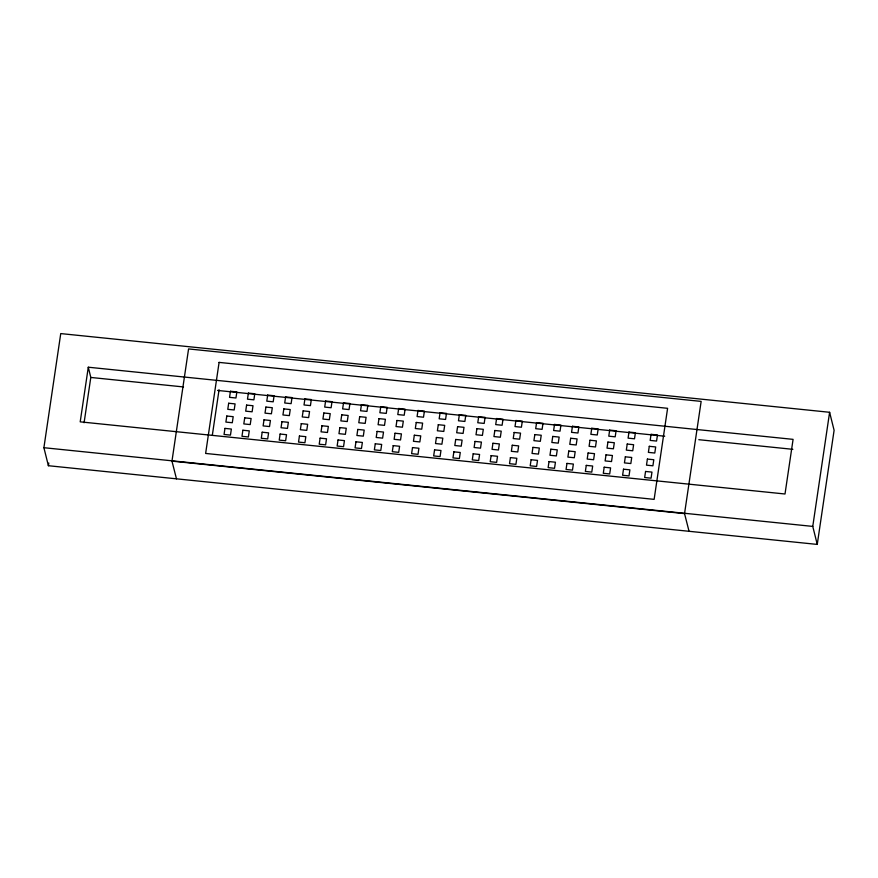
<?xml version="1.0" encoding="UTF-8"?>
<svg xmlns="http://www.w3.org/2000/svg" width="878" height="878" viewBox="0 0 878 878"><rect width="100%" height="100%" fill="white"/><g stroke="black" fill="none" stroke-linecap="round" stroke-linejoin="round"><path stroke-width="1.32" d="M43.9 447.703L60.747 333.585L829.611 412.287L834.1 430.297L817.253 544.415L48.389 465.713L43.9 447.703L812.765 526.405L817.253 544.415M48.389 465.713L48.784 463.024M88.294 367.213L80.205 421.846L785.009 493.996L793.086 439.362L88.294 367.213L90.796 377.452L84.09 422.757M176.478 478.861L171.967 461.137L188.572 348.928L701.149 401.4L684.544 513.608L689.054 531.333M212.322 435.29L219.061 389.766M812.765 526.405L829.611 412.287M90.796 377.452L183.502 386.946M217.579 390.436L664.723 436.212M698.8 439.691L792.867 449.327M171.967 461.137L684.544 513.608M219.094 362.394L205.628 453.443L654.132 499.362L667.598 408.314L219.094 362.394M224.955 428.387L224.055 434.467L230.464 435.115L231.364 429.046L224.955 428.387M226.787 416.018L225.887 422.088L232.297 422.746L233.186 416.677L226.787 416.018M228.675 403.243L227.775 409.324L234.185 409.971L235.084 403.902L228.675 403.243M230.442 391.27L229.542 397.35L235.952 397.997L236.851 391.928L230.442 391.27M242.877 430.231L241.977 436.3L248.386 436.959L249.286 430.878L242.877 430.231M244.71 417.851L243.81 423.92L250.219 424.579L251.119 418.51L244.71 417.851M246.597 405.087L245.697 411.156L252.107 411.804L253.007 405.735L246.597 405.087M248.375 393.114L247.475 399.183L253.885 399.841L254.785 393.761L248.375 393.114M262.182 432.206L261.293 438.276L267.691 438.934L268.591 432.865L262.182 432.206M264.015 419.827L263.115 425.907L269.524 426.554L270.424 420.485L264.015 419.827M265.902 407.063L265.013 413.132L271.412 413.79L272.312 407.721L265.902 407.063M267.68 395.089L266.78 401.158L273.19 401.817L274.09 395.748L267.68 395.089M280.115 434.039L279.215 440.108L285.624 440.767L286.524 434.698L280.115 434.039M281.948 421.67L281.048 427.74L287.457 428.398L288.357 422.318L281.948 421.67M283.835 408.896L282.935 414.965L289.345 415.623L290.245 409.554L283.835 408.896M285.602 396.922L284.713 402.991L291.112 403.65L292.012 397.58L285.602 396.922M299.42 436.015L298.52 442.084L304.929 442.742L305.829 436.673L299.42 436.015M301.253 423.646L300.353 429.715L306.762 430.374L307.662 424.304L301.253 423.646M303.14 410.871L302.241 416.94L308.65 417.599L309.55 411.53L303.14 410.871M304.918 398.897L304.018 404.967L310.428 405.625L311.317 399.556L304.918 398.897M320.108 438.133L319.208 444.202L325.617 444.861L326.517 438.791L320.108 438.133M321.941 425.764L321.041 431.833L327.45 432.492L328.35 426.412L321.941 425.764M323.828 412.989L322.928 419.058L329.338 419.717L330.238 413.648L323.828 412.989M325.595 401.016L324.706 407.085L331.105 407.743L332.005 401.674L325.595 401.016M338.03 439.966L337.141 446.035L343.539 446.693L344.439 440.624L338.03 439.966M339.863 427.597L338.963 433.666L345.372 434.325L346.272 428.255L339.863 427.597M341.751 414.822L340.862 420.891L347.26 421.55L348.16 415.481L341.751 414.822M343.528 402.848L342.629 408.918L349.038 409.576L349.938 403.507L343.528 402.848M355.963 441.799L355.063 447.879L361.473 448.526L362.373 442.457L355.963 441.799M357.796 429.43L356.896 435.499L363.305 436.157L364.194 430.088L357.796 429.43M359.684 416.655L358.784 422.735L365.193 423.383L366.093 417.313L359.684 416.655M361.451 404.681L360.551 410.761L366.96 411.409L367.86 405.34L361.451 404.681M375.268 443.785L374.368 449.854L380.778 450.502L381.678 444.433L375.268 443.785M377.101 431.405L376.201 437.474L382.61 438.133L383.51 432.064L377.101 431.405M378.989 418.641L378.089 424.711L384.498 425.358L385.398 419.289L378.989 418.641M380.756 406.668L379.867 412.737L386.265 413.384L387.165 407.315L380.756 406.668M393.201 445.618L392.301 451.687L398.7 452.346L399.6 446.276L393.201 445.618M395.023 433.238L394.123 439.318L400.533 439.966L401.433 433.897L395.023 433.238M396.922 420.474L396.022 426.543L402.42 427.202L403.32 421.122L396.922 420.474M398.689 408.5L397.789 414.57L404.198 415.228L405.098 409.159L398.689 408.5M412.506 447.593L411.606 453.663L418.016 454.321L418.905 448.252L412.506 447.593M414.328 435.225L413.439 441.294L419.838 441.941L420.738 435.872L414.328 435.225M416.227 422.45L415.327 428.519L421.736 429.177L422.625 423.108L416.227 422.45M417.994 410.476L417.094 416.545L423.503 417.204L424.403 411.134L417.994 410.476M434.566 449.854L433.666 455.923L440.076 456.582L440.975 450.502L434.566 449.854M436.399 437.474L435.499 443.544L441.908 444.202L442.808 438.133L436.399 437.474M438.287 424.711L437.387 430.78L443.796 431.427L444.696 425.358L438.287 424.711M440.065 412.737L439.165 418.806L445.574 419.454L446.463 413.384L440.065 412.737M453.871 451.83L452.971 457.899L459.381 458.557L460.281 452.488L453.871 451.83M455.704 439.45L454.804 445.519L461.213 446.178L462.113 440.108L455.704 439.45M457.592 426.686L456.692 432.755L463.101 433.414L464.001 427.334L457.592 426.686M459.37 414.712L458.47 420.781L464.879 421.44L465.779 415.36L459.37 414.712M473.176 453.805L472.287 459.874L478.686 460.533L479.586 454.464L473.176 453.805M475.009 441.425L474.109 447.506L480.518 448.153L481.418 442.084L475.009 441.425M476.897 428.662L476.008 434.731L482.406 435.389L483.306 429.32L476.897 428.662M478.675 416.688L477.775 422.757L484.184 423.416L485.084 417.346L478.675 416.688M491.109 455.638L490.209 461.707L496.619 462.366L497.519 456.297L491.109 455.638M492.942 443.269L492.042 449.338L498.452 449.997L499.352 443.917L492.942 443.269M494.83 430.494L493.93 436.564L500.339 437.222L501.239 431.153L494.83 430.494M496.597 418.521L495.708 424.59L502.106 425.248L503.006 419.179L496.597 418.521M510.414 457.614L509.514 463.683L515.924 464.341L516.824 458.272L510.414 457.614M512.247 445.245L511.347 451.314L517.757 451.972L518.657 445.903L512.247 445.245M514.135 432.47L513.235 438.539L519.644 439.198L520.544 433.128L514.135 432.47M515.913 420.496L515.013 426.565L521.411 427.224L522.311 421.155L515.913 420.496M531.102 459.732L530.202 465.801L536.612 466.459L537.512 460.39L531.102 459.732M532.935 447.363L532.035 453.432L538.444 454.091L539.333 448.021L532.935 447.363M534.823 434.588L533.923 440.657L540.332 441.316L541.232 435.247L534.823 434.588M536.59 422.614L535.69 428.683L542.099 429.342L542.999 423.273L536.59 422.614M549.024 461.565L548.135 467.634L554.534 468.292L555.434 462.223L549.024 461.565M550.857 449.196L549.957 455.265L556.367 455.923L557.267 449.854L550.857 449.196M552.745 436.421L551.856 442.49L558.254 443.149L559.154 437.079L552.745 436.421M554.523 424.447L553.623 430.516L560.032 431.175L560.932 425.106L554.523 424.447M566.958 463.408L566.058 469.478L572.467 470.125L573.367 464.056L566.958 463.408M568.79 451.029L567.89 457.098L574.3 457.756L575.189 451.687L568.79 451.029M570.678 438.254L569.778 444.334L576.188 444.981L577.087 438.912L570.678 438.254M572.445 426.28L571.545 432.36L577.954 433.008L578.854 426.938L572.445 426.28M586.263 465.384L585.363 471.453L591.772 472.101L592.672 466.031L586.263 465.384M588.095 453.004L587.195 459.073L593.605 459.732L594.505 453.663L588.095 453.004M589.983 440.24L589.083 446.309L595.493 446.957L596.392 440.888L589.983 440.24M591.75 428.266L590.861 434.336L597.26 434.983L598.159 428.914L591.75 428.266M604.185 467.217L603.296 473.286L609.694 473.944L610.594 467.875L604.185 467.217M606.018 454.837L605.118 460.917L611.527 461.565L612.427 455.495L606.018 454.837M607.916 442.073L607.016 448.142L613.415 448.801L614.315 442.731L607.916 442.073M609.683 430.099L608.783 436.168L615.193 436.827L616.093 430.758L609.683 430.099M623.501 469.192L622.601 475.261L629.01 475.92L629.899 469.851L623.501 469.192M625.323 456.823L624.434 462.893L630.832 463.54L631.732 457.471L625.323 456.823M627.221 444.048L626.321 450.118L632.731 450.776L633.62 444.707L627.221 444.048M628.988 432.075L628.088 438.144L634.498 438.802L635.398 432.733L628.988 432.075M645.56 471.453L644.661 477.522L651.07 478.181L651.97 472.101L645.56 471.453M647.393 459.073L646.493 465.142L652.903 465.801L653.803 459.732L647.393 459.073M649.281 446.309L648.381 452.379L654.79 453.026L655.69 446.957L649.281 446.309M651.059 434.336L650.159 440.405L656.568 441.063L657.457 434.983L651.059 434.336"/></g></svg>
